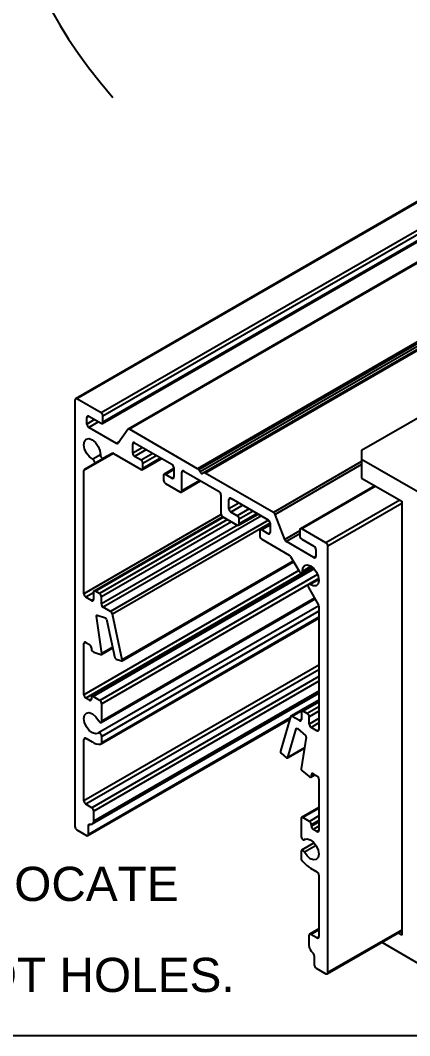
# Model space of a CAD drawing. Extents: x -3.1 to 19.9, y -9.6 to 0.
# Drawn here: x 9.38 to 11.52, y -9.61 to -4.03 of the extents above; entities that cross this region are included whole.
import ezdxf

# ---------------------------------------------------------------- set-up
doc = ezdxf.new("R2010")
doc.units = 0
doc.header["$LTSCALE"] = 0.5
doc.header["$MEASUREMENT"] = 0
for name, color, linetype in [('Dimension', 10, 'CONTINUOUS'), ('FAB DWG', 221, 'CONTINUOUS'), ('Housing', 150, 'CONTINUOUS')]:
    doc.layers.add(name, color=color, linetype=linetype)
doc.layers.add('Jig', color=41, linetype='CONTINUOUS', lineweight=13)
doc.layers.add('Text-Unprinted', color=131, linetype='CONTINUOUS', plot=False)
doc.styles.get("Standard").update_dxf_attribs({"font": 'arial.ttf'})

msp = doc.modelspace()

# ---------------------------------------------------------------- linework, layer by layer
at = {"layer": 'Dimension', "transparency": 16777216}
msp.add_open_spline([(9.410408, -0.54488), (10.181731, -1.441941), (9.650338, -2.498955), (9.118945, -3.55597), (9.890268, -4.453031)], degree=3, dxfattribs=at)
at = {"layer": 'Housing', "linetype": 'Continuous', "lineweight": 25, "transparency": 16777216}
for p, q in [((13.149165, -4.110591), (9.685064, -6.109549)), ((13.156665, -4.111333), (9.692563, -6.110291)), ((13.289601, -4.188076), (9.825499, -6.187034)), ((13.300207, -4.206447), (9.836106, -6.205405)), ((13.300207, -4.239109), (9.836106, -6.238066)), ((9.832999, -6.244934), (13.2971, -4.245976)), ((13.438214, -4.277455), (9.974112, -6.276413)), ((13.445713, -4.278198), (9.981611, -6.277155)), ((13.820712, -4.49468), (10.356552, -6.493604)), ((13.82753, -4.501481), (10.363397, -6.50039)), ((13.834609, -4.512427), (10.370475, -6.511336)), ((13.855323, -4.517526), (10.390861, -6.516625)), ((13.862141, -4.518596), (10.397986, -6.517518)), ((13.848244, -4.520298), (10.384002, -6.51927)), ((9.681956, -6.116416), (9.681956, -8.459882)), ((9.825499, -6.187034), (9.692563, -6.110291)), ((9.758326, -6.205413), (9.747717, -6.211537)), ((9.747717, -6.248281), (9.747717, -6.211537)), ((9.790151, -6.223785), (9.747717, -6.248281)), ((9.758324, -6.205412), (9.825499, -6.244191)), ((9.811366, -6.236032), (9.758324, -6.266653)), ((9.836106, -6.238066), (9.836106, -6.205405)), ((9.910168, -6.35431), (9.758324, -6.266653)), ((9.972426, -6.277977), (9.919354, -6.353489)), ((10.35661, -6.493638), (9.981611, -6.277155)), ((9.924654, -6.345948), (9.910168, -6.35431)), ((10.010191, -6.350812), (9.999582, -6.356936)), ((9.999582, -6.408378), (9.999582, -6.356936)), ((10.010189, -6.350811), (10.21525, -6.46919)), ((9.893984, -6.410291), (9.731454, -6.504117)), ((9.8869, -6.409306), (9.734561, -6.49725)), ((9.82185, -6.416445), (9.779909, -6.440657)), ((9.886812, -6.409347), (9.788159, -6.466298)), ((9.8867, -6.409402), (9.83993, -6.436401)), ((9.83993, -6.436401), (9.886457, -6.409533)), ((9.893957, -6.410275), (10.045544, -6.497785)), ((10.054746, -6.376533), (9.999582, -6.408378)), ((10.07596, -6.38878), (10.010189, -6.426749)), ((10.111316, -6.40919), (10.045544, -6.447159)), ((9.734561, -6.49725), (9.788159, -6.466298)), ((10.045544, -6.447159), (10.010189, -6.426749)), ((10.053044, -6.498527), (10.159556, -6.437039)), ((10.132531, -6.421437), (10.056151, -6.46553)), ((10.155162, -6.434502), (10.056151, -6.491659)), ((10.056151, -6.491659), (10.056151, -6.46553)), ((11.257882, -6.454465), (10.773038, -6.734036)), ((11.257882, -6.471194), (10.782224, -6.745463)), ((9.731454, -7.181422), (9.731454, -6.504117)), ((10.225856, -6.493113), (10.172395, -6.523975)), ((10.225856, -6.498185), (10.179894, -6.524718)), ((10.21525, -6.545128), (10.179894, -6.524718)), ((10.225856, -6.487561), (10.225856, -6.539003)), ((10.280305, -6.506745), (10.269697, -6.51287)), ((10.269697, -6.614937), (10.269697, -6.51287)), ((10.280304, -6.506744), (10.474346, -6.618763)), ((10.370507, -6.511385), (10.363428, -6.500439)), ((10.391221, -6.516484), (10.384143, -6.519256)), ((10.773038, -6.734036), (10.398039, -6.517554)), ((10.169288, -6.530843), (10.169288, -6.556972)), ((10.179894, -6.575343), (10.25909, -6.621062)), ((10.225856, -6.539005), (10.21525, -6.545128)), ((10.26659, -6.621805), (10.373103, -6.560316)), ((10.368708, -6.557779), (10.269697, -6.614937)), ((10.484952, -6.637134), (10.484952, -6.739201)), ((11.331215, -6.587298), (10.921651, -6.823415)), ((11.335608, -6.589833), (10.92915, -6.824158)), ((10.539401, -6.656318), (10.528793, -6.662442)), ((10.528793, -6.713885), (10.528793, -6.662442)), ((10.583956, -6.682039), (10.528793, -6.713885)), ((10.5394, -6.656317), (10.744461, -6.774697)), ((10.605171, -6.694287), (10.5394, -6.732256)), ((11.468544, -6.666576), (11.062086, -6.9009)), ((11.478853, -6.685119), (11.072693, -6.919271)), ((10.486209, -6.745711), (9.731454, -7.181422)), ((10.574755, -6.752666), (10.5394, -6.732256)), ((10.640527, -6.714697), (10.574755, -6.752666)), ((10.582254, -6.804034), (10.688767, -6.742545)), ((10.661742, -6.726944), (10.585362, -6.771037)), ((10.684373, -6.740009), (10.585362, -6.797166)), ((10.835296, -6.882251), (10.782224, -6.745463)), ((10.495305, -6.757423), (9.787594, -7.165976)), ((10.499695, -6.75996), (9.795094, -7.166718)), ((10.521615, -6.772615), (9.817014, -7.179372)), ((10.54283, -6.784862), (9.82762, -7.197744)), ((10.577022, -6.804317), (9.82762, -7.236938)), ((10.707611, -6.753424), (9.838227, -7.255309)), ((10.746941, -6.776468), (9.877851, -7.278183)), ((10.755053, -6.792429), (9.888047, -7.292941)), ((10.495559, -6.757573), (10.574755, -6.803291)), ((10.585362, -6.797166), (10.585362, -6.771037)), ((10.755067, -6.798619), (10.701606, -6.829482)), ((10.755067, -6.803691), (10.709105, -6.830225)), ((10.755067, -6.793068), (10.755067, -6.84451)), ((10.698499, -6.83635), (10.698499, -6.862479)), ((10.744461, -6.850635), (10.709105, -6.830225)), ((10.755067, -6.844512), (10.744461, -6.850635)), ((10.918544, -6.834193), (10.835296, -6.882251)), ((10.918544, -6.850923), (10.844481, -6.893678)), ((10.918544, -6.830283), (10.918544, -6.862945)), ((11.062086, -6.9009), (10.92915, -6.824158)), ((10.709105, -6.88085), (10.860692, -6.968359)), ((10.996326, -6.981336), (10.844481, -6.893678)), ((10.92915, -6.881316), (10.996326, -6.920095)), ((11.006932, -6.938466), (11.006932, -6.975211)), ((11.072693, -9.262737), (11.072693, -6.919271)), ((9.941128, -7.549558), (10.88469, -7.004851)), ((10.882629, -7.001282), (9.942566, -7.543968)), ((10.868192, -6.976276), (10.914719, -7.056864)), ((10.981148, -7.029863), (10.932799, -7.057774)), ((11.006932, -6.975213), (10.996326, -6.981336)), ((10.912876, -7.053671), (9.731454, -7.735691)), ((10.98786, -7.034878), (9.742061, -7.754063)), ((10.994706, -7.041277), (9.775597, -7.745054)), ((10.997752, -7.044591), (9.783097, -7.745797)), ((11.016522, -7.075097), (9.818903, -7.766467)), ((10.929719, -7.065523), (10.985753, -7.033175)), ((11.02242, -7.096186), (9.829509, -7.784839)), ((11.022519, -7.096869), (10.966492, -7.129213)), ((11.023083, -7.102512), (10.974741, -7.130419)), ((9.784487, -7.175301), (9.742061, -7.199793)), ((9.784487, -7.172843), (9.784487, -7.212037)), ((9.817014, -7.179372), (9.795094, -7.166718)), ((9.82762, -7.236938), (9.82762, -7.197744)), ((10.966491, -7.146535), (11.020089, -7.239369)), ((9.77388, -7.218162), (9.742061, -7.199793)), ((9.784487, -7.212039), (9.77388, -7.218162)), ((11.022858, -7.246563), (9.811403, -7.945921)), ((9.826402, -7.887355), (11.002285, -7.208532)), ((11.000088, -7.204726), (9.829509, -7.880487)), ((11.023196, -7.249824), (11.023196, -7.927128)), ((9.807762, -7.299636), (9.800607, -7.303767)), ((9.829482, -7.509536), (9.800607, -7.303767)), ((9.804905, -7.298749), (9.849479, -7.312598)), ((11.023196, -7.275934), (9.829509, -7.965035)), ((9.877851, -7.278183), (9.838227, -7.255309)), ((9.942566, -7.543968), (9.888047, -7.292941)), ((9.826402, -8.006054), (11.023196, -7.31516)), ((11.023196, -7.310086), (9.829509, -7.999186)), ((9.85619, -7.321036), (9.902023, -7.532074)), ((9.742062, -7.447861), (9.731454, -7.453985)), ((9.731454, -7.735691), (9.731454, -7.453985)), ((9.742061, -7.44786), (9.761883, -7.459303)), ((9.889592, -7.474835), (9.829482, -7.509536)), ((9.77249, -7.477674), (9.77249, -7.482785)), ((9.785483, -7.502219), (9.825183, -7.514554)), ((9.82791, -7.514383), (9.890352, -7.478336)), ((11.023196, -7.573732), (9.731454, -8.319438)), ((9.908734, -7.540512), (9.938401, -7.549729)), ((11.023196, -7.598226), (9.742061, -8.337809)), ((11.023196, -7.635962), (9.774746, -8.356677)), ((11.023196, -7.661273), (9.78606, -8.375456)), ((9.761883, -7.765506), (9.742061, -7.754063)), ((9.77249, -7.751922), (9.77249, -7.759381)), ((9.777728, -8.445969), (11.023196, -7.726976)), ((9.818903, -7.766467), (9.783097, -7.745797)), ((11.023196, -7.71542), (9.78606, -8.429603)), ((9.77249, -7.759383), (9.761883, -7.765506)), ((9.829509, -7.880487), (9.829509, -7.784839)), ((11.023196, -7.765278), (10.869299, -7.85412)), ((11.023196, -7.77035), (10.876798, -7.854863)), ((11.023196, -7.771829), (10.930136, -7.825551)), ((11.023196, -7.776901), (10.937636, -7.826294)), ((11.023196, -7.80221), (10.959556, -7.838948)), ((10.864969, -7.863482), (9.75691, -8.503151)), ((10.866602, -7.857849), (10.812084, -8.04593)), ((10.916422, -7.877738), (10.876798, -7.854863)), ((10.927029, -7.832419), (10.927029, -7.871613)), ((10.959556, -7.838948), (10.937636, -7.826294)), ((11.023196, -7.826704), (10.970163, -7.857319)), ((10.970163, -7.896513), (10.970163, -7.857319)), ((11.023196, -7.865898), (10.970163, -7.896513)), ((9.753803, -8.510019), (10.863203, -7.869576)), ((10.852626, -8.080845), (10.89846, -7.922725)), ((10.902339, -7.920486), (10.89846, -7.922725)), ((10.90517, -7.922035), (10.949744, -7.95965)), ((10.927029, -7.871615), (10.916422, -7.877738)), ((11.023196, -7.890392), (10.980769, -7.914884)), ((11.012589, -7.933253), (10.980769, -7.914884)), ((9.742062, -7.975163), (9.731454, -7.981287)), ((9.742061, -7.975162), (9.776709, -7.995164)), ((9.829509, -7.999186), (9.829509, -7.965035)), ((10.954043, -7.969631), (10.925168, -8.142062)), ((11.023196, -7.92713), (11.012589, -7.933253)), ((9.731454, -8.319438), (9.731454, -7.981287)), ((10.851188, -8.082834), (10.944065, -8.029217)), ((10.944279, -8.027935), (10.852626, -8.080845)), ((10.816249, -8.0565), (10.845916, -8.081536)), ((10.929466, -8.152043), (10.969167, -8.185546)), ((10.979052, -8.18798), (11.001589, -8.17497)), ((10.992768, -8.169878), (10.98216, -8.176002)), ((10.997194, -8.172433), (10.98216, -8.181112)), ((10.98216, -8.181112), (10.98216, -8.176002)), ((10.992766, -8.169877), (11.012589, -8.18132)), ((11.023196, -8.199691), (11.023196, -8.481398)), ((9.774746, -8.356677), (9.742061, -8.337809)), ((11.023196, -8.355652), (10.928247, -8.410465)), ((11.023196, -8.360724), (10.935747, -8.411208)), ((9.78606, -8.429603), (9.78606, -8.375456)), ((10.92514, -8.417333), (10.92514, -8.512981)), ((10.971553, -8.431878), (10.935747, -8.411208)), ((11.023196, -8.402065), (10.971553, -8.431878)), ((9.692563, -8.478253), (9.746303, -8.509277)), ((9.768364, -8.447768), (9.75691, -8.45438)), ((9.75691, -8.503151), (9.75691, -8.45438)), ((11.023196, -8.42656), (10.98216, -8.450249)), ((11.023196, -8.434019), (10.98216, -8.457708)), ((10.98216, -8.457708), (10.98216, -8.450249)), ((11.023196, -8.458513), (10.992766, -8.47608)), ((11.012589, -8.487523), (10.992766, -8.47608)), ((11.023196, -8.4814), (11.012589, -8.487523)), ((10.943246, -8.532095), (10.948559, -8.529028)), ((10.948289, -8.52914), (10.943758, -8.531756)), ((10.997955, -8.55042), (10.928247, -8.590661)), ((11.007604, -8.563393), (10.943758, -8.60025)), ((10.92514, -8.597529), (10.92514, -8.63168)), ((10.977941, -8.68862), (11.012589, -8.708622)), ((11.023196, -8.726993), (11.023196, -9.065145)), ((11.023196, -9.022316), (10.972012, -9.051864)), ((11.023196, -9.027409), (10.979904, -9.0524)), ((11.069586, -9.269605), (11.478853, -9.033658)), ((11.478853, -9.028584), (11.072693, -9.262737)), ((10.96859, -9.058117), (10.968589, -9.112262)), ((11.012589, -9.07127), (10.979904, -9.0524)), ((11.023196, -9.065146), (11.012589, -9.07127)), ((10.99774, -9.170696), (10.99774, -9.219467)), ((11.008346, -9.237839), (11.062086, -9.268862))]:
    msp.add_line(p, q, dxfattribs=at)
at = {"layer": 'Housing', "linetype": 'Continuous', "lineweight": 25, "transparency": 16777216, "flags": 128}
for points in [[(9.779909, -6.440657), (9.761885, -6.4275), (9.746253, -6.407755), (9.735538, -6.384609), (9.731467, -6.361797), (9.734697, -6.343002), (9.744709, -6.331257), (9.759885, -6.328457), (9.777776, -6.335054), (9.795495, -6.349985), (9.810182, -6.370838), (9.819467, -6.394248), (9.82185, -6.416437)], [(9.82185, -6.416437), (9.822109, -6.420276), (9.823311, -6.424401), (9.825346, -6.428436), (9.828027, -6.432012), (9.831111, -6.434802), (9.834315, -6.436552), (9.837347, -6.437102), (9.83993, -6.436401)], [(9.788159, -6.466298), (9.790057, -6.464411), (9.791096, -6.46151), (9.791183, -6.45786), (9.790308, -6.453794), (9.788552, -6.449683), (9.786075, -6.445904), (9.783104, -6.442801), (9.779909, -6.440657)], [(10.932799, -7.057774), (10.935183, -7.038337), (10.944467, -7.025646), (10.959154, -7.021751), (10.976873, -7.027279), (10.994765, -7.041338), (11.009941, -7.06166), (11.019952, -7.084964), (11.023183, -7.107489), (11.019112, -7.1256), (11.008396, -7.136374), (10.992765, -7.138072), (10.974741, -7.130419)], [(10.914719, -7.056864), (10.917302, -7.060546), (10.920334, -7.063498), (10.923538, -7.065447), (10.926622, -7.066217), (10.929304, -7.065737), (10.931338, -7.064052), (10.93254, -7.061314), (10.932799, -7.057774)], [(10.974741, -7.130419), (10.971546, -7.128874), (10.968574, -7.128546), (10.966097, -7.129466), (10.964341, -7.131549), (10.963467, -7.134605), (10.963553, -7.138355), (10.964593, -7.142456), (10.966491, -7.146535)], [(9.800607, -7.303767), (9.800522, -7.302483), (9.800639, -7.301321), (9.800956, -7.300321), (9.801461, -7.29952), (9.802134, -7.298946), (9.802953, -7.29862), (9.803888, -7.298553), (9.804905, -7.298749)], [(9.825183, -7.514554), (9.8262, -7.514749), (9.827135, -7.514683), (9.827954, -7.514357), (9.828628, -7.513783), (9.829132, -7.512982), (9.829449, -7.511982), (9.829567, -7.510819), (9.829482, -7.509536)], [(9.938401, -7.549729), (9.939485, -7.549929), (9.940473, -7.549829), (9.941324, -7.549433), (9.942002, -7.548759), (9.942481, -7.547833), (9.94274, -7.546694), (9.942768, -7.545388), (9.942566, -7.543968)], [(9.810891, -7.94626), (9.796461, -7.9507), (9.778843, -7.945712), (9.76088, -7.9321), (9.745472, -7.912061), (9.735106, -7.888829), (9.731454, -7.866155), (9.735106, -7.847696), (9.745472, -7.836434), (9.76088, -7.834184), (9.778843, -7.841311), (9.796461, -7.856664), (9.810891, -7.877766)], [(10.876798, -7.854863), (10.875093, -7.854038), (10.873432, -7.853553), (10.871859, -7.853421), (10.870415, -7.853644), (10.869136, -7.854218), (10.868057, -7.855128), (10.867205, -7.856348), (10.866602, -7.857849)], [(9.810891, -7.877766), (9.813334, -7.881573), (9.816285, -7.884722), (9.819475, -7.886924), (9.822613, -7.88798), (9.825412, -7.887792), (9.827616, -7.886378), (9.829025, -7.883866), (9.829509, -7.880487)], [(10.89846, -7.922725), (10.898852, -7.921799), (10.899425, -7.921084), (10.900158, -7.920605), (10.901027, -7.920379), (10.901998, -7.920415), (10.903037, -7.920712), (10.904107, -7.921258), (10.90517, -7.922035)], [(9.829509, -7.965035), (9.829025, -7.961096), (9.827616, -7.956958), (9.825412, -7.952998), (9.822613, -7.949579), (9.819475, -7.947011), (9.816285, -7.945531), (9.813334, -7.945273), (9.810891, -7.94626)], [(10.845916, -8.081536), (10.846979, -8.082312), (10.848049, -8.082859), (10.849088, -8.083155), (10.850059, -8.083191), (10.850927, -8.082966), (10.851661, -8.082487), (10.852234, -8.081771), (10.852626, -8.080845)], [(10.969167, -8.185546), (10.97153, -8.187224), (10.973894, -8.188286), (10.97614, -8.18868), (10.978156, -8.188386), (10.979839, -8.187418), (10.981106, -8.185825), (10.981893, -8.183687), (10.98216, -8.181112)], [(9.75691, -8.45438), (9.757052, -8.452463), (9.757475, -8.450762), (9.758167, -8.449321), (9.759111, -8.448181), (9.760279, -8.447372), (9.761642, -8.446914), (9.763163, -8.446821), (9.7648, -8.447096)], [(10.92514, -8.512981), (10.925624, -8.51692), (10.927033, -8.521058), (10.929238, -8.525017), (10.932037, -8.528437), (10.935175, -8.531004), (10.938365, -8.532485), (10.941316, -8.532743), (10.943758, -8.531756)], [(10.943758, -8.531756), (10.958188, -8.527315), (10.975807, -8.532304), (10.993769, -8.545916), (11.009177, -8.565955), (11.019544, -8.589186), (11.023196, -8.611861), (11.019544, -8.630319), (11.009177, -8.641582), (10.993769, -8.643831), (10.975807, -8.636704), (10.958188, -8.621351), (10.943758, -8.60025)], [(10.943758, -8.60025), (10.941316, -8.596443), (10.938365, -8.593294), (10.935175, -8.591091), (10.932037, -8.590036), (10.929238, -8.590224), (10.927033, -8.591638), (10.925624, -8.594149), (10.92514, -8.597529)]]:
    msp.add_lwpolyline(points, dxfattribs=at)
at = {"layer": 'Housing', "linetype": 'Continuous', "lineweight": 25, "transparency": 16777216}
for centre, radius, start, end in [((9.688423, -6.115367), 0.006551, 50.796715, 189.214037), ((9.813077, -6.206453), 0.023052, 2.605478, 57.394522), ((9.754183, -6.210488), 0.006551, 50.796715, 189.214037), ((9.770746, -6.247233), 0.023052, 182.605478, 237.394522), ((9.82964, -6.239115), 0.006551, 230.796715, 9.214037), ((9.977439, -6.282263), 0.006595, 50.751832, 139.467204), ((9.914341, -6.349203), 0.006595, 230.751832, 319.467204), ((10.006048, -6.355887), 0.006551, 50.796715, 189.214037), ((9.889564, -6.416408), 0.007544, 54.381827, 114.313952), ((10.022611, -6.40733), 0.023052, 182.605478, 237.394522), ((10.033123, -6.466578), 0.023052, 2.605478, 57.394522), ((10.202828, -6.488609), 0.023052, 2.605478, 57.394522), ((9.738964, -6.503378), 0.007546, 125.698039, 185.620379), ((10.049685, -6.492708), 0.006551, 230.796715, 9.214037), ((10.175754, -6.529794), 0.006551, 50.796715, 189.214037), ((10.276163, -6.511821), 0.006551, 50.796715, 189.214037), ((10.345579, -6.511513), 0.021005, 31.817188, 58.321228), ((10.38274, -6.505939), 0.01339, 203.993961, 276.011415), ((10.393507, -6.524171), 0.008021, 55.596289, 106.559813), ((10.192316, -6.555924), 0.023052, 182.605478, 237.394522), ((10.21939, -6.540052), 0.006551, 230.796715, 9.214037), ((10.263231, -6.615986), 0.006551, 230.796715, 9.214037), ((10.461924, -6.638182), 0.023052, 2.605478, 57.394522), ((10.535259, -6.661394), 0.006551, 50.796715, 189.214037), ((10.507981, -6.738153), 0.023052, 182.605478, 237.394522), ((10.551821, -6.712837), 0.023052, 182.605478, 237.394522), ((10.760622, -6.753422), 0.023021, 20.227114, 57.362029), ((10.562333, -6.772085), 0.023052, 2.605478, 57.394522), ((10.578895, -6.798215), 0.006551, 230.796715, 9.214037), ((10.732039, -6.794116), 0.023052, 2.605478, 57.394522), ((10.704965, -6.835301), 0.006551, 50.796715, 189.214037), ((10.721527, -6.861431), 0.023052, 182.605478, 237.394522), ((10.748601, -6.845559), 0.006551, 230.796715, 9.214037), ((10.92501, -6.829234), 0.006551, 50.796715, 189.214037), ((10.941572, -6.861897), 0.023052, 182.605478, 237.394522), ((10.856898, -6.874292), 0.023021, 200.227114, 237.362029), ((11.049665, -6.920319), 0.023052, 2.605478, 57.394522), ((10.84924, -6.98672), 0.021639, 28.855609, 58.045328), ((10.983904, -6.939514), 0.023052, 2.605478, 57.394522), ((11.000466, -6.97626), 0.006551, 230.796715, 9.214037), ((9.754482, -7.180374), 0.023052, 182.605478, 237.394522), ((9.790953, -7.171794), 0.006551, 50.796715, 189.214037), ((9.804592, -7.198792), 0.023052, 2.605478, 57.394522), ((9.778021, -7.213086), 0.006551, 230.796715, 9.214037), ((9.850649, -7.23589), 0.023052, 182.605478, 237.394522), ((11.001566, -7.250562), 0.021642, 1.956499, 31.143728), ((9.865073, -7.297912), 0.023506, 12.209125, 57.069227), ((9.844753, -7.323243), 0.011647, 10.924377, 66.061288), ((9.73792, -7.452936), 0.006551, 50.796715, 189.214037), ((9.749462, -7.478722), 0.023052, 2.605478, 57.394522), ((9.794433, -7.482175), 0.021951, 181.590196, 245.937332), ((9.91346, -7.529867), 0.011647, 190.924377, 246.061288), ((9.754482, -7.734643), 0.023052, 182.605478, 237.394522), ((9.778956, -7.750873), 0.006551, 50.796715, 189.214037), ((9.766024, -7.76043), 0.006551, 230.796715, 9.214037), ((9.806481, -7.785886), 0.023052, 2.605478, 57.394522), ((10.933495, -7.83137), 0.006551, 50.796715, 189.214037), ((10.947134, -7.858367), 0.023052, 2.605478, 57.394522), ((10.920563, -7.872662), 0.006551, 230.796715, 9.214037), ((10.993191, -7.895465), 0.023052, 182.605478, 237.394522), ((9.73792, -7.980238), 0.006551, 50.796715, 189.214037), ((10.942152, -7.968836), 0.011918, 356.176332, 50.424199), ((11.016729, -7.928177), 0.006551, 230.796715, 9.214037), ((9.817116, -7.932485), 0.074575, 237.191356, 275.7634), ((9.82288, -8.000202), 0.006707, 284.900929, 8.707264), ((10.823437, -8.047562), 0.01147, 171.82136, 231.193444), ((10.937059, -8.142857), 0.011918, 176.176332, 230.424199), ((10.988626, -8.174953), 0.006551, 50.796715, 189.214037), ((11.000167, -8.200739), 0.023052, 2.605478, 57.394522), ((9.754482, -8.31839), 0.023052, 182.605422, 237.395244), ((9.759752, -8.378508), 0.026484, 6.616728, 55.518655), ((10.931606, -8.416284), 0.006551, 50.796715, 189.214037), ((9.704985, -8.458834), 0.023052, 182.605478, 237.394522), ((9.769581, -8.431241), 0.01656, 253.219109, 5.676456), ((10.959131, -8.451297), 0.023052, 2.605478, 57.394522), ((11.005188, -8.45666), 0.023052, 182.605478, 237.394522), ((11.016729, -8.482447), 0.006551, 230.796715, 9.214037), ((9.750444, -8.5042), 0.006551, 230.796715, 9.214037), ((10.947968, -8.630665), 0.022851, 182.545699, 218.337234), ((11.064752, -8.54556), 0.16734, 216.390413, 238.750029), ((11.000167, -8.728041), 0.023052, 2.605478, 57.394522), ((10.975676, -9.058088), 0.007086, 53.37548, 180.235716), ((11.016729, -9.066194), 0.006551, 230.794994, 9.213759), ((11.032849, -9.10616), 0.064549, 185.424289, 228.228902), ((10.974261, -9.1719), 0.02351, 2.934878, 48.466002), ((11.020768, -9.218419), 0.023052, 182.605478, 237.394522), ((11.066227, -9.263786), 0.006551, 230.796715, 9.214037)]:
    msp.add_arc(centre, radius, start, end, dxfattribs=at)
at = {"layer": 'Jig', "linetype": 'Continuous', "lineweight": 25, "transparency": 16777216}
for p, q in [((11.257882, -6.39187), (13.821144, -4.912131)), ((11.257882, -6.39187), (11.257882, -6.442896)), ((11.257882, -6.442896), (11.257882, -6.544963)), ((11.567242, -6.621485), (11.257882, -6.442896)), ((11.257882, -6.544963), (11.478853, -6.672527)), ((11.478853, -6.672527), (11.478853, -9.056826)), ((11.478853, -9.056826), (11.458786, -9.045242)), ((11.370378, -9.096272), (11.567242, -9.20992))]:
    msp.add_line(p, q, dxfattribs=at)
at = {"layer": 'Text-Unprinted', "transparency": 16777216}
msp.add_lwpolyline([(0, 0), (15.14038, 0), (15.140156, -9.609386), (-0.000224, -9.609386)], close=True, dxfattribs=at)

# ---------------------------------------------------------------- texts
at = {"layer": 'FAB DWG', "transparency": 16777216}
for s, p in [('USE JG00168 TO LOCATE', (7.012917, -8.869164)), ('" PILOT HOLES.', (8.599092, -9.369422))]:
    msp.add_text(s, height=0.188, dxfattribs=at).set_placement(p)

doc.saveas('drawing.dxf')
